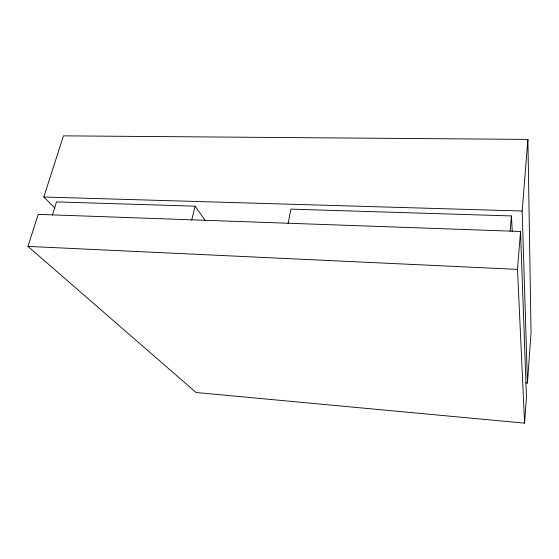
<?xml version="1.0" encoding="UTF-8"?>
<svg xmlns="http://www.w3.org/2000/svg" width="559" height="559" viewBox="0 0 559 559"><rect width="100%" height="100%" fill="white"/><g stroke="black" fill="none" stroke-linecap="round" stroke-linejoin="round"><path stroke-width="0.84" d="M524.594 423.149L526.445 397.176L520.527 231.482L38.229 214.376L27.95 246.393L196.09 392.509L524.594 423.149L517.494 269.389L520.527 231.482M525.719 382.873L527.458 383.013L531.05 332.598L527.899 139.401L63.44 135.851L43.805 197.013L54.901 208.074M527.458 383.013L522.169 211.023L527.899 139.401M510.136 231.105L511.429 215.942L290.939 209.136L288.102 223.656M191.674 220.218L195.098 206.18L56.508 201.897L52.378 215.068M43.805 197.013L522.169 211.023M27.95 246.393L517.494 269.389M195.098 206.18L205.495 220.847M511.429 215.942L512.268 231.587"/></g></svg>
